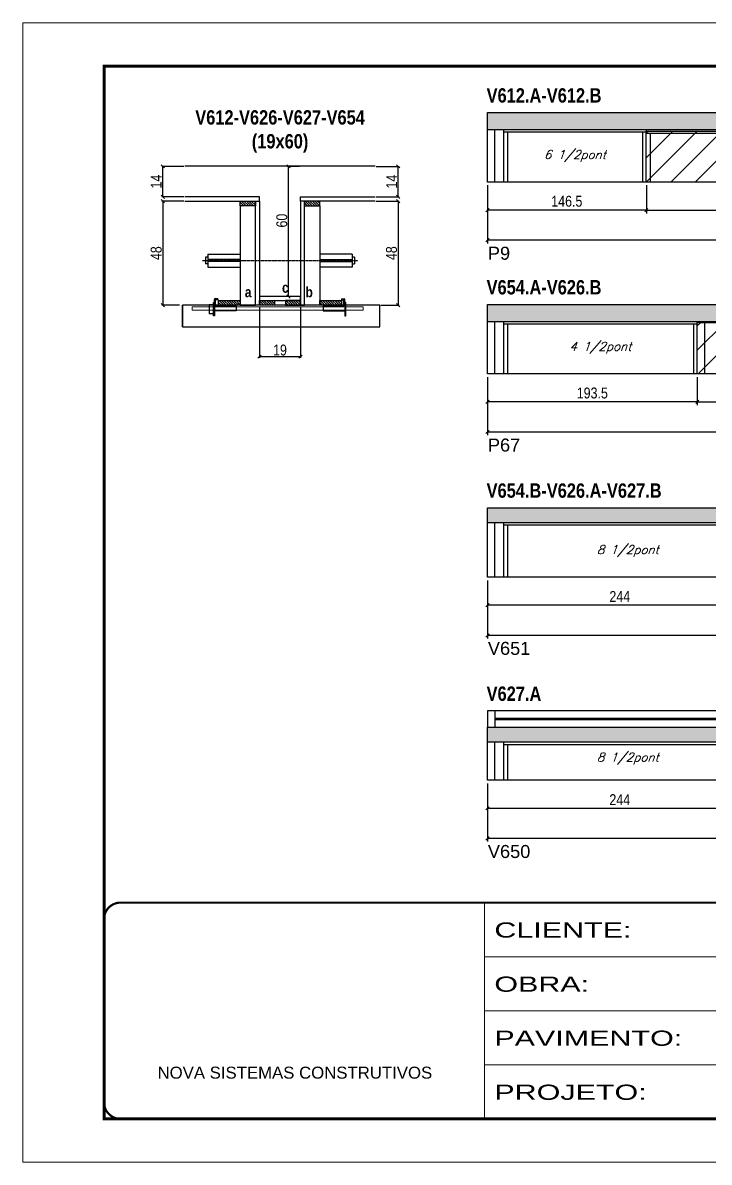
# Model space of a CAD drawing. Extents: x 3309 to 9590, y -2522 to 14608.
# Drawn here: x 6493 to 7126, y 11261 to 12311 of the extents above; entities that cross this region are included whole.
import ezdxf

# ---------------------------------------------------------------- set-up
doc = ezdxf.new("R2010")
doc.units = 0
for name, pattern in [('CONTINUO', [0]), ('DASHED', [0.75, 0.5, -0.25]), ('HIDDEN', [0.375, 0.25, -0.125])]:
    doc.linetypes.add(name, pattern=pattern)
for name, color, linetype in [('5', 5, 'Continuous'), ('barrote', 251, 'Continuous'), ('COTA', 241, 'Continuous'), ('detalhes', 4, 'Continuous'), ('NOMENCLATURA', 7, 'Continuous'), ('Painéis', 200, 'Continuous'), ('presilha', 1, 'Continuous'), ('SARR_2.2x10', 60, 'Continuous'), ('SARR_2.2x7', 40, 'Continuous'), ('SARR_3.5x7', 81, 'Continuous'), ('TENSOR', 3, 'Continuous'), ('texto', 7, 'Continuous')]:
    doc.layers.add(name, color=color, linetype=linetype)
for name, color, linetype, lineweight in [('CONCRETO', 251, 'Continuous', 25), ('Folhas', 255, 'Continuous', 9), ('Hachura', 251, 'Continuous', 9), ('SARRAFO DE PRESSAO', 251, 'DASHED', 9), ('SCO-___-LAJ', 2, 'Continuous', 0)]:
    doc.layers.add(name, color=color, linetype=linetype, lineweight=lineweight)
doc.styles.add('ARIAL', font='arial.ttf')
doc.styles.add('COTA TECNICA', font='techl___.ttf', dxfattribs={"height": 10})
doc.styles.add('COTA TECNICA 2X', font='techl___.ttf', dxfattribs={"height": 10})
doc.styles.add('Romans', font='romans.shx')
doc.styles.get("Standard").update_dxf_attribs({"font": 'arial.ttf'})
doc.styles.add('TECNICA', font='techb___.ttf', dxfattribs={"height": 10})
doc.styles.add('Tecnologia', font='')
doc.styles.get('Tecnologia').set_extended_font_data('Forgotten Futurist')
doc.dimstyles.new('PAINEL', dxfattribs={"dimtxt": 10, "dimasz": 3, "dimexe": 3, "dimexo": 3, "dimgap": 3, "dimtad": 1, "dimdec": 1, "dimzin": 12, "dimdsep": 46, "dimtxsty": 'COTA TECNICA', "dimblk1": 'OBLIQUE', "dimblk2": 'OBLIQUE', "dimsah": 1, "dimcen": 0.9, "dimclrd": 4, "dimclre": 4, "dimclrt": 240, "dimadec": 1, "dimazin": 3, "dimtfac": 1, "dimtdec": 1, "dimtmove": 0, "dimatfit": 3, "dimfxl": 1, "dimtolj": 1, "dimtzin": 12, "dimarcsym": 0})
doc.dimstyles.new('SECAO', dxfattribs={"dimscale": 0.333333, "dimtxt": 5, "dimasz": 9, "dimexe": 3, "dimexo": 3, "dimgap": 3, "dimtad": 1, "dimdec": 1, "dimlfac": 0.5, "dimzin": 12, "dimdsep": 46, "dimtxsty": 'COTA TECNICA 2X', "dimblk1": 'OBLIQUE', "dimblk2": 'OBLIQUE', "dimsah": 1, "dimcen": 0.9, "dimclrd": 4, "dimclre": 4, "dimclrt": 240, "dimadec": 1, "dimazin": 3, "dimtfac": 1, "dimtdec": 1, "dimtmove": 0, "dimatfit": 3, "dimfxl": 1, "dimtolj": 1, "dimtzin": 12, "dimarcsym": 0})
pattern_1 = [(135, (39946.551, -111461.7255), (-1.122532015, -1.122532015), [])]

# ---------------------------------------------------------------- blocks, each defined once
blk = doc.blocks.new('9999999999')
at = {"color": 30, "linetype": 'CONTINUO'}
for p, q in [((98564.6, 34230.2), (98564.6, 34429.4)), ((98564.6, 34379.6), (99584, 34379.6)), ((98564.6, 34329.8), (99488, 34329.8)), ((98564.6, 34280), (99488, 34280))]:
    blk.add_line(p, q, dxfattribs=at)
at = {"color": 30, "linetype": 'CONTINUO', "const_width": 2}
blk.add_lwpolyline([(99584, 34230.2), (99584, 34414.4, 0.414214), (99569, 34429.4), (98229, 34429.4, 0.414214), (98214, 34414.4), (98214, 34245.2, 0.414214), (98229, 34230.2), (99584, 34230.2)], format="xyb", dxfattribs=at)
at = {"layer": 'Folhas'}
blk.add_lwpolyline([(98139, 34190.2), (99624, 34190.2), (99624, 35240.2), (98139, 35240.2)], close=True, dxfattribs=at)
at = {"layer": 'Folhas', "color": 30, "const_width": 3}
blk.add_lwpolyline([(98214, 34230.2), (99584, 34230.2), (99584, 35200.2), (98214, 35200.2)], close=True, dxfattribs=at)
at = {"color": 7, "linetype": 'Continuous', "ltscale": 5, "style": 'ARIAL'}
blk.add_text('NOVA SISTEMAS CONSTRUTIVOS', height=11.059, dxfattribs=at).set_placement((98263.2, 34267.2))
at = {"layer": 'Folhas', "color": 7, "style": 'Tecnologia', "width": 1.5}
for s, p in [('CLIENTE:', (98573.7, 34397.2)), ('OBRA:', (98573.7, 34347.3)), ('PAVIMENTO:', (98573.7, 34297.5)), ('PROJETO:', (98573.7, 34247.7))]:
    blk.add_text(s, height=14, dxfattribs=at).set_placement(p)
blk = doc.blocks.new('_Oblique')
at = {"color": 0, "linetype": 'ByBlock', "lineweight": -2}
blk.add_line((-0.5, -0.5), (0.5, 0.5), dxfattribs=at)
blk = doc.blocks.new('*D184')
at = {"layer": 'COTA', "color": 4, "lineweight": -2, "transparency": 16777216}
for p, q in [((6711, 12049.4), (6711, 12002)), ((6749, 12049.4), (6749, 12002)), ((6749, 12003), (6711, 12003))]:
    blk.add_line(p, q, dxfattribs=at)
at = {"layer": 'Defpoints', "color": 0, "transparency": 16777216}
for p in [(6711, 12050.4), (6749, 12050.4), (6711, 12003)]:
    blk.add_point(p, dxfattribs=at)
at = {"layer": 'COTA', "color": 4, "lineweight": -2, "transparency": 16777216, "xscale": 3, "yscale": 3, "zscale": 3, "rotation": 180}
blk.add_blockref('_Oblique', (6711, 12003), dxfattribs=at)
at = {"layer": 'COTA', "color": 4, "lineweight": -2, "transparency": 16777216, "xscale": 3, "yscale": 3, "zscale": 3}
blk.add_blockref('_Oblique', (6749, 12003), dxfattribs=at)
at = {"layer": 'COTA', "color": 240, "transparency": 16777216, "insert": (6730, 12009.1), "char_height": 10, "attachment_point": 5, "style": 'COTA TECNICA 2X'}
blk.add_mtext('\\A1;19', dxfattribs=at)
blk = doc.blocks.new('PRESILHA METÁLICA 1')
at = {"layer": 'presilha'}
for p, q in [((7.5, 10.6), (7.5, 19.9)), ((12, 21), (8.6, 21)), ((9, 11.6), (9, 18.9)), ((12, 19.5), (9.6, 19.5)), ((12, 21), (12, 19.5)), ((0, 13), (6, 13)), ((0, 13), (0, 0)), ((6, 0), (0, 0)), ((6, 15.5), (7.5, 15.5)), ((6, -2.5), (6, 15.5)), ((6, 13), (6, 0)), ((7.5, 15.5), (7.5, -2.5)), ((37.5, 4.1), (7.5, 4.1)), ((37.5, 11), (9.6, 11)), ((37.5, 11), (37.5, 4.1)), ((7.5, -2.5), (6, -2.5))]:
    blk.add_line(p, q, dxfattribs=at)
for centre, radius, start, end in [((8.6, 19.9), 1.14, 90, 180), ((9.6, 18.9), 0.57, 90, 180), ((9.6, 11.6), 0.57, 180, 270)]:
    blk.add_arc(centre, radius, start, end, dxfattribs=at)
blk = doc.blocks.new('PRESILHA METÁLICA 2')
at = {"layer": 'presilha'}
for p, q in [((-5.2, 23.5), (-5.2, 22)), ((-5.2, 23.5), (-1.9, 23.5)), ((-5.2, 22), (-2.8, 22)), ((-2.2, 14.1), (-2.2, 21.4)), ((0.8, 18), (-0.8, 18)), ((-0.8, 18), (-0.8, 0)), ((-0.8, 14.6), (-0.8, 22.4)), ((0.8, 0), (0.8, 18)), ((-30.8, 13.5), (-30.8, 6.6)), ((-30.8, 13.5), (-2.8, 13.5)), ((-30.8, 6.6), (-0.8, 6.6)), ((-0.8, 0), (0.8, 0))]:
    blk.add_line(p, q, dxfattribs=at)
for centre, radius, start, end in [((-2.8, 21.4), 0.57, 0, 90), ((-1.9, 22.4), 1.14, 0, 90), ((-2.8, 14.1), 0.57, 270, 0)]:
    blk.add_arc(centre, radius, start, end, dxfattribs=at)
blk = doc.blocks.new('*D185')
at = {"layer": 'COTA', "color": 4, "lineweight": -2, "transparency": 16777216}
for p, q in [((6641.3, 12146.4), (6621, 12146.4)), ((6622, 12146.4), (6622, 12050.4)), ((6637.2, 12050.4), (6621, 12050.4))]:
    blk.add_line(p, q, dxfattribs=at)
at = {"layer": 'Defpoints', "color": 0, "transparency": 16777216}
for p in [(6642.3, 12146.4), (6622, 12050.4), (6638.2, 12050.4)]:
    blk.add_point(p, dxfattribs=at)
at = {"layer": 'COTA', "color": 4, "lineweight": -2, "transparency": 16777216, "xscale": 3, "yscale": 3, "zscale": 3}
for p, rotation in [((6622, 12146.4), 90), ((6622, 12050.4), 270)]:
    blk.add_blockref('_Oblique', p, dxfattribs=dict(at, rotation=rotation))
at = {"layer": 'COTA', "color": 240, "transparency": 16777216, "insert": (6615.9, 12098.4), "char_height": 10, "attachment_point": 5, "rotation": 90, "style": 'COTA TECNICA 2X'}
blk.add_mtext('\\A1;48', dxfattribs=at)
blk = doc.blocks.new('*D186')
at = {"layer": 'COTA', "color": 4, "lineweight": -2, "transparency": 16777216}
for p, q in [((6818.7, 12146.4), (6839.9, 12146.4)), ((6838.9, 12146.4), (6838.9, 12050.4)), ((6822.8, 12050.4), (6839.9, 12050.4))]:
    blk.add_line(p, q, dxfattribs=at)
at = {"layer": 'Defpoints', "color": 0, "transparency": 16777216}
for p in [(6817.7, 12146.4), (6821.8, 12050.4), (6838.9, 12050.4)]:
    blk.add_point(p, dxfattribs=at)
at = {"layer": 'COTA', "color": 4, "lineweight": -2, "transparency": 16777216, "xscale": 3, "yscale": 3, "zscale": 3}
for p, rotation in [((6838.9, 12146.4), 90), ((6838.9, 12050.4), 270)]:
    blk.add_blockref('_Oblique', p, dxfattribs=dict(at, rotation=rotation))
at = {"layer": 'COTA', "color": 240, "transparency": 16777216, "insert": (6832.8, 12098.4), "char_height": 10, "attachment_point": 5, "rotation": 90, "style": 'COTA TECNICA 2X'}
blk.add_mtext('\\A1;48', dxfattribs=at)
blk = doc.blocks.new('*D187')
at = {"layer": 'COTA', "color": 4, "lineweight": -2, "transparency": 16777216}
for p, q in [((6748, 12178.4), (6736.8, 12178.4)), ((6737.8, 12058.4), (6737.8, 12178.4)), ((6748, 12058.4), (6736.8, 12058.4))]:
    blk.add_line(p, q, dxfattribs=at)
at = {"layer": 'Defpoints', "color": 0, "transparency": 16777216}
for p in [(6737.8, 12178.4), (6749, 12178.4), (6749, 12058.4)]:
    blk.add_point(p, dxfattribs=at)
at = {"layer": 'COTA', "color": 4, "lineweight": -2, "transparency": 16777216, "xscale": 3, "yscale": 3, "zscale": 3}
for p, rotation in [((6737.8, 12178.4), 90), ((6737.8, 12058.4), 270)]:
    blk.add_blockref('_Oblique', p, dxfattribs=dict(at, rotation=rotation))
at = {"layer": 'COTA', "color": 240, "transparency": 16777216, "insert": (6731.7, 12128.4), "char_height": 10, "attachment_point": 5, "rotation": 90, "style": 'COTA TECNICA 2X'}
blk.add_mtext('\\A1;60', dxfattribs=at)
blk = doc.blocks.new('*D188')
at = {"layer": 'COTA', "color": 4, "lineweight": -2, "transparency": 16777216}
for p, q in [((6818.7, 12178.4), (6839.9, 12178.4)), ((6838.9, 12150.4), (6838.9, 12178.4)), ((6818.7, 12150.4), (6839.9, 12150.4))]:
    blk.add_line(p, q, dxfattribs=at)
at = {"layer": 'Defpoints', "color": 0, "transparency": 16777216}
for p in [(6817.7, 12178.4), (6838.9, 12178.4), (6817.7, 12150.4)]:
    blk.add_point(p, dxfattribs=at)
at = {"layer": 'COTA', "color": 4, "lineweight": -2, "transparency": 16777216, "xscale": 3, "yscale": 3, "zscale": 3}
for p, rotation in [((6838.9, 12178.4), 90), ((6838.9, 12150.4), 270)]:
    blk.add_blockref('_Oblique', p, dxfattribs=dict(at, rotation=rotation))
at = {"layer": 'COTA', "color": 240, "transparency": 16777216, "insert": (6832.9, 12164.4), "char_height": 10, "attachment_point": 5, "rotation": 90, "style": 'COTA TECNICA 2X'}
blk.add_mtext('\\A1;14', dxfattribs=at)
blk = doc.blocks.new('*D189')
at = {"layer": 'COTA', "color": 4, "lineweight": -2, "transparency": 16777216}
for p, q in [((6641.3, 12178.4), (6621, 12178.4)), ((6622, 12150.4), (6622, 12178.4)), ((6641.3, 12150.4), (6621, 12150.4))]:
    blk.add_line(p, q, dxfattribs=at)
at = {"layer": 'Defpoints', "color": 0, "transparency": 16777216}
for p in [(6622, 12178.4), (6642.3, 12178.4), (6642.3, 12150.4)]:
    blk.add_point(p, dxfattribs=at)
at = {"layer": 'COTA', "color": 4, "lineweight": -2, "transparency": 16777216, "xscale": 3, "yscale": 3, "zscale": 3}
for p, rotation in [((6622, 12178.4), 90), ((6622, 12150.4), 270)]:
    blk.add_blockref('_Oblique', p, dxfattribs=dict(at, rotation=rotation))
at = {"layer": 'COTA', "color": 240, "transparency": 16777216, "insert": (6615.9, 12164.4), "char_height": 10, "attachment_point": 5, "rotation": 90, "style": 'COTA TECNICA 2X'}
blk.add_mtext('\\A1;14', dxfattribs=at)
blk = doc.blocks.new('*D190')
at = {"layer": 'COTA', "color": 4, "linetype": 'ByBlock', "lineweight": -2, "transparency": 16777216}
for p, q in [((6921.2, 12161), (6921.2, 12135.1)), ((7067.7, 12161), (7067.7, 12135.1)), ((7067.7, 12138.1), (6921.2, 12138.1))]:
    blk.add_line(p, q, dxfattribs=at)
at = {"layer": 'Defpoints', "color": 0, "linetype": 'ByBlock', "transparency": 16777216}
for p in [(6921.2, 12164), (7067.7, 12164), (6921.2, 12138.1)]:
    blk.add_point(p, dxfattribs=at)
at = {"layer": 'COTA', "color": 4, "linetype": 'ByBlock', "lineweight": -2, "transparency": 16777216, "xscale": 3, "yscale": 3, "zscale": 3, "rotation": 180}
blk.add_blockref('_Oblique', (6921.2, 12138.1), dxfattribs=at)
at = {"layer": 'COTA', "color": 4, "linetype": 'ByBlock', "lineweight": -2, "transparency": 16777216, "xscale": 3, "yscale": 3, "zscale": 3}
blk.add_blockref('_Oblique', (7067.7, 12138.1), dxfattribs=at)
at = {"layer": 'COTA', "color": 240, "linetype": 'ByBlock', "transparency": 16777216, "insert": (6994.4, 12146.2), "char_height": 10, "attachment_point": 5, "style": 'COTA TECNICA'}
blk.add_mtext('\\A1;146.5', dxfattribs=at)
blk = doc.blocks.new('*D193')
at = {"layer": 'COTA', "color": 4, "linetype": 'ByBlock', "lineweight": -2, "transparency": 16777216}
for p, q in [((6921.2, 12161), (6921.2, 12107.4)), ((7555.7, 12161), (7555.7, 12107.4)), ((7555.7, 12110.4), (6921.2, 12110.4))]:
    blk.add_line(p, q, dxfattribs=at)
at = {"layer": 'Defpoints', "color": 0, "linetype": 'ByBlock', "transparency": 16777216}
for p in [(6921.2, 12164), (7555.7, 12164), (6921.2, 12110.4)]:
    blk.add_point(p, dxfattribs=at)
at = {"layer": 'COTA', "color": 4, "linetype": 'ByBlock', "lineweight": -2, "transparency": 16777216, "xscale": 3, "yscale": 3, "zscale": 3, "rotation": 180}
blk.add_blockref('_Oblique', (6921.2, 12110.4), dxfattribs=at)
at = {"layer": 'COTA', "color": 4, "linetype": 'ByBlock', "lineweight": -2, "transparency": 16777216, "xscale": 3, "yscale": 3, "zscale": 3}
blk.add_blockref('_Oblique', (7555.7, 12110.4), dxfattribs=at)
at = {"layer": 'COTA', "color": 240, "linetype": 'ByBlock', "transparency": 16777216, "insert": (7238.4, 12118.6), "char_height": 10, "attachment_point": 5, "style": 'COTA TECNICA'}
blk.add_mtext('\\A1;634.5', dxfattribs=at)
blk = doc.blocks.new('*D191')
at = {"layer": 'COTA', "color": 4, "lineweight": -2, "transparency": 16777216}
for p, q in [((7067.7, 12161), (7067.7, 12135.1)), ((7311.7, 12161), (7311.7, 12135.1)), ((7067.7, 12138.1), (7311.7, 12138.1))]:
    blk.add_line(p, q, dxfattribs=at)
at = {"layer": 'Defpoints', "color": 0, "transparency": 16777216}
for p in [(7067.7, 12164, 0), (7311.7, 12164, 0), (7311.7, 12138.1)]:
    blk.add_point(p, dxfattribs=at)
at = {"layer": 'COTA', "color": 4, "lineweight": -2, "transparency": 16777216, "xscale": 3, "yscale": 3, "zscale": 3, "rotation": 180}
blk.add_blockref('_Oblique', (7067.7, 12138.1), dxfattribs=at)
at = {"layer": 'COTA', "color": 4, "lineweight": -2, "transparency": 16777216, "xscale": 3, "yscale": 3, "zscale": 3}
blk.add_blockref('_Oblique', (7311.7, 12138.1), dxfattribs=at)
at = {"layer": 'COTA', "color": 240, "transparency": 16777216, "insert": (7189.7, 12146.1), "char_height": 10, "attachment_point": 5, "style": 'COTA TECNICA'}
blk.add_mtext('\\A1;244', dxfattribs=at)
blk = doc.blocks.new('*D194')
at = {"layer": 'COTA', "color": 4, "linetype": 'ByBlock', "lineweight": -2, "transparency": 16777216}
for p, q in [((6921.2, 11984.2), (6921.2, 11958.3)), ((7114.7, 11984.2), (7114.7, 11958.3)), ((7114.7, 11961.3), (6921.2, 11961.3))]:
    blk.add_line(p, q, dxfattribs=at)
at = {"layer": 'Defpoints', "color": 0, "linetype": 'ByBlock', "transparency": 16777216}
for p in [(6921.2, 11987.2), (7114.7, 11987.2), (6921.2, 11961.3)]:
    blk.add_point(p, dxfattribs=at)
at = {"layer": 'COTA', "color": 4, "linetype": 'ByBlock', "lineweight": -2, "transparency": 16777216, "xscale": 3, "yscale": 3, "zscale": 3, "rotation": 180}
blk.add_blockref('_Oblique', (6921.2, 11961.3), dxfattribs=at)
at = {"layer": 'COTA', "color": 4, "linetype": 'ByBlock', "lineweight": -2, "transparency": 16777216, "xscale": 3, "yscale": 3, "zscale": 3}
blk.add_blockref('_Oblique', (7114.7, 11961.3), dxfattribs=at)
at = {"layer": 'COTA', "color": 240, "linetype": 'ByBlock', "transparency": 16777216, "insert": (7017.9, 11969.5), "char_height": 10, "attachment_point": 5, "style": 'COTA TECNICA'}
blk.add_mtext('\\A1;193.5', dxfattribs=at)
blk = doc.blocks.new('*D196')
at = {"layer": 'COTA', "color": 4, "linetype": 'ByBlock', "lineweight": -2, "transparency": 16777216}
for p, q in [((6921.2, 11984.2), (6921.2, 11930.6)), ((7561.7, 11984.2), (7561.7, 11930.6)), ((7561.7, 11933.6), (6921.2, 11933.6))]:
    blk.add_line(p, q, dxfattribs=at)
at = {"layer": 'Defpoints', "color": 0, "linetype": 'ByBlock', "transparency": 16777216}
for p in [(6921.2, 11987.2), (7561.7, 11987.2), (6921.2, 11933.6)]:
    blk.add_point(p, dxfattribs=at)
at = {"layer": 'COTA', "color": 4, "linetype": 'ByBlock', "lineweight": -2, "transparency": 16777216, "xscale": 3, "yscale": 3, "zscale": 3, "rotation": 180}
blk.add_blockref('_Oblique', (6921.2, 11933.6), dxfattribs=at)
at = {"layer": 'COTA', "color": 4, "linetype": 'ByBlock', "lineweight": -2, "transparency": 16777216, "xscale": 3, "yscale": 3, "zscale": 3}
blk.add_blockref('_Oblique', (7561.7, 11933.6), dxfattribs=at)
at = {"layer": 'COTA', "color": 240, "linetype": 'ByBlock', "transparency": 16777216, "insert": (7241.4, 11941.7), "char_height": 10, "attachment_point": 5, "style": 'COTA TECNICA'}
blk.add_mtext('\\A1;640.5', dxfattribs=at)
blk = doc.blocks.new('*D195')
at = {"layer": 'COTA', "color": 4, "lineweight": -2, "transparency": 16777216}
for p, q in [((7114.7, 11984.2), (7114.7, 11958.3)), ((7317.7, 11984.2), (7317.7, 11958.3)), ((7114.7, 11961.3), (7317.7, 11961.3))]:
    blk.add_line(p, q, dxfattribs=at)
at = {"layer": 'Defpoints', "color": 0, "transparency": 16777216}
for p in [(7114.7, 11987.2, 0), (7317.7, 11987.2, 0), (7317.7, 11961.3)]:
    blk.add_point(p, dxfattribs=at)
at = {"layer": 'COTA', "color": 4, "lineweight": -2, "transparency": 16777216, "xscale": 3, "yscale": 3, "zscale": 3, "rotation": 180}
blk.add_blockref('_Oblique', (7114.7, 11961.3), dxfattribs=at)
at = {"layer": 'COTA', "color": 4, "lineweight": -2, "transparency": 16777216, "xscale": 3, "yscale": 3, "zscale": 3}
blk.add_blockref('_Oblique', (7317.7, 11961.3), dxfattribs=at)
at = {"layer": 'COTA', "color": 240, "transparency": 16777216, "insert": (7216.2, 11969.5), "char_height": 10, "attachment_point": 5, "style": 'COTA TECNICA'}
blk.add_mtext('\\A1;203', dxfattribs=at)
blk = doc.blocks.new('*D198')
at = {"layer": 'COTA', "color": 4, "linetype": 'ByBlock', "lineweight": -2, "transparency": 16777216}
for p, q in [((6921.2, 11796.9), (6921.2, 11771)), ((7165.2, 11796.9), (7165.2, 11771)), ((7165.2, 11774), (6921.2, 11774))]:
    blk.add_line(p, q, dxfattribs=at)
at = {"layer": 'Defpoints', "color": 0, "linetype": 'ByBlock', "transparency": 16777216}
for p in [(6921.2, 11799.9), (7165.2, 11799.9), (6921.2, 11774)]:
    blk.add_point(p, dxfattribs=at)
at = {"layer": 'COTA', "color": 4, "linetype": 'ByBlock', "lineweight": -2, "transparency": 16777216, "xscale": 3, "yscale": 3, "zscale": 3, "rotation": 180}
blk.add_blockref('_Oblique', (6921.2, 11774), dxfattribs=at)
at = {"layer": 'COTA', "color": 4, "linetype": 'ByBlock', "lineweight": -2, "transparency": 16777216, "xscale": 3, "yscale": 3, "zscale": 3}
blk.add_blockref('_Oblique', (7165.2, 11774), dxfattribs=at)
at = {"layer": 'COTA', "color": 240, "linetype": 'ByBlock', "transparency": 16777216, "insert": (7043.2, 11782), "char_height": 10, "attachment_point": 5, "style": 'COTA TECNICA'}
blk.add_mtext('\\A1;244', dxfattribs=at)
blk = doc.blocks.new('*D201')
at = {"layer": 'COTA', "color": 4, "linetype": 'ByBlock', "lineweight": -2, "transparency": 16777216}
for p, q in [((6921.2, 11796.9), (6921.2, 11743.2)), ((7561.7, 11796.9), (7561.7, 11743.2)), ((7561.7, 11746.2), (6921.2, 11746.2))]:
    blk.add_line(p, q, dxfattribs=at)
at = {"layer": 'Defpoints', "color": 0, "linetype": 'ByBlock', "transparency": 16777216}
for p in [(6921.2, 11799.9), (7561.7, 11799.9), (6921.2, 11746.2)]:
    blk.add_point(p, dxfattribs=at)
at = {"layer": 'COTA', "color": 4, "linetype": 'ByBlock', "lineweight": -2, "transparency": 16777216, "xscale": 3, "yscale": 3, "zscale": 3, "rotation": 180}
blk.add_blockref('_Oblique', (6921.2, 11746.2), dxfattribs=at)
at = {"layer": 'COTA', "color": 4, "linetype": 'ByBlock', "lineweight": -2, "transparency": 16777216, "xscale": 3, "yscale": 3, "zscale": 3}
blk.add_blockref('_Oblique', (7561.7, 11746.2), dxfattribs=at)
at = {"layer": 'COTA', "color": 240, "linetype": 'ByBlock', "transparency": 16777216, "insert": (7241.4, 11754.4), "char_height": 10, "attachment_point": 5, "style": 'COTA TECNICA'}
blk.add_mtext('\\A1;640.5', dxfattribs=at)
blk = doc.blocks.new('*D205')
at = {"layer": 'COTA', "color": 4, "linetype": 'ByBlock', "lineweight": -2, "transparency": 16777216}
for p, q in [((6921.2, 11609.7), (6921.2, 11583.8)), ((7165.2, 11609.7), (7165.2, 11583.8)), ((7165.2, 11586.8), (6921.2, 11586.8))]:
    blk.add_line(p, q, dxfattribs=at)
at = {"layer": 'Defpoints', "color": 0, "linetype": 'ByBlock', "transparency": 16777216}
for p in [(6921.2, 11612.7), (7165.2, 11612.7), (6921.2, 11586.8)]:
    blk.add_point(p, dxfattribs=at)
at = {"layer": 'COTA', "color": 4, "linetype": 'ByBlock', "lineweight": -2, "transparency": 16777216, "xscale": 3, "yscale": 3, "zscale": 3, "rotation": 180}
blk.add_blockref('_Oblique', (6921.2, 11586.8), dxfattribs=at)
at = {"layer": 'COTA', "color": 4, "linetype": 'ByBlock', "lineweight": -2, "transparency": 16777216, "xscale": 3, "yscale": 3, "zscale": 3}
blk.add_blockref('_Oblique', (7165.2, 11586.8), dxfattribs=at)
at = {"layer": 'COTA', "color": 240, "linetype": 'ByBlock', "transparency": 16777216, "insert": (7043.2, 11594.8), "char_height": 10, "attachment_point": 5, "style": 'COTA TECNICA'}
blk.add_mtext('\\A1;244', dxfattribs=at)
blk = doc.blocks.new('*D208')
at = {"layer": 'COTA', "color": 4, "linetype": 'ByBlock', "lineweight": -2, "transparency": 16777216}
for p, q in [((6921.2, 11609.7), (6921.2, 11556.1)), ((7561.7, 11609.7), (7561.7, 11556.1)), ((7561.7, 11559.1), (6921.2, 11559.1))]:
    blk.add_line(p, q, dxfattribs=at)
at = {"layer": 'Defpoints', "color": 0, "linetype": 'ByBlock', "transparency": 16777216}
for p in [(6921.2, 11612.7), (7561.7, 11612.7), (6921.2, 11559.1)]:
    blk.add_point(p, dxfattribs=at)
at = {"layer": 'COTA', "color": 4, "linetype": 'ByBlock', "lineweight": -2, "transparency": 16777216, "xscale": 3, "yscale": 3, "zscale": 3, "rotation": 180}
blk.add_blockref('_Oblique', (6921.2, 11559.1), dxfattribs=at)
at = {"layer": 'COTA', "color": 4, "linetype": 'ByBlock', "lineweight": -2, "transparency": 16777216, "xscale": 3, "yscale": 3, "zscale": 3}
blk.add_blockref('_Oblique', (7561.7, 11559.1), dxfattribs=at)
at = {"layer": 'COTA', "color": 240, "linetype": 'ByBlock', "transparency": 16777216, "insert": (7241.4, 11567.2), "char_height": 10, "attachment_point": 5, "style": 'COTA TECNICA'}
blk.add_mtext('\\A1;640.5', dxfattribs=at)

msp = doc.modelspace()

# ---------------------------------------------------------------- hatches: boundary and pattern name
at = {"layer": 'COTA'}
h = msp.add_hatch(dxfattribs=at)
h.set_pattern_fill('AR-CONC', color=256, scale=0.03)
h.set_pattern_definition([(50, (-5.5716, -1048.016), (5.4655401, -0.4781726), [0.5715, -6.2865]), (355, (-5.5716, -1048.016), (-1.0573026, 5.7317054), [0.4572, -5.0292175]), (100.451445, (-5.116, -1048.056), (4.4082374, 5.2535326), [0.4857003, -5.3427073]), (46.1842, (-5.5716, -1046.492), (8.1323712, -1.2612698), [0.85725, -9.42975]), (96.63556, (-4.894, -1046.597), (7.122124, 7.4227837), [0.7285507, -8.0140682]), (351.18415, (-5.5716, -1046.492), (7.122124, 7.4227837), [0.685799, -7.543792]), (21, (-4.8096, -1046.873), (4.5484317, -3.067956), [0.5715, -6.2865]), (326, (-4.8096, -1046.873), (1.8540609, 5.525639), [0.4572, -5.0292]), (71.451445, (-4.4305, -1047.1287), (6.4024926, 2.457683), [0.4857003, -5.3426981]), (37.5, (-5.5716, -1048.016), (0.0926581, 2.53665117), [0, -4.96824, 0, -5.1054, 0, -5.04825]), (7.5, (-5.5716, -1048.016), (2.00458988, 3.00541724), [0, -2.91084, 0, -4.85394, 0, -1.92405]), (327.5, (-7.2708, -1048.016), (4.06771786, -0.17186232), [0, -1.905, 0, -5.9436, 0, -7.8867]), (317.5, (-8.033, -1048.016), (4.4438754, 0.7627947), [0, -2.4765, 0, -3.94716, 0, -5.6007])])
h.paths.add_polyline_path([(7555.67, 12211.99), (7555.67, 12227.99), (6921.17, 12227.99), (6921.17, 12211.99)])
h = msp.add_hatch(dxfattribs=at)
h.set_pattern_fill('AR-CONC', color=256, scale=0.03)
h.set_pattern_definition([(50, (-5.5716, -1224.794), (5.4655401, -0.4781726), [0.5715, -6.2865]), (355, (-5.5716, -1224.794), (-1.0573026, 5.7317054), [0.4572, -5.0292175]), (100.451445, (-5.116, -1224.834), (4.4082374, 5.2535326), [0.4857003, -5.3427073]), (46.1842, (-5.5716, -1223.27), (8.1323712, -1.2612698), [0.85725, -9.42975]), (96.63556, (-4.894, -1223.375), (7.122124, 7.4227837), [0.7285507, -8.0140682]), (351.18415, (-5.5716, -1223.27), (7.122124, 7.4227837), [0.685799, -7.543792]), (21, (-4.8096, -1223.651), (4.5484317, -3.067956), [0.5715, -6.2865]), (326, (-4.8096, -1223.651), (1.8540609, 5.525639), [0.4572, -5.0292]), (71.451445, (-4.4305, -1223.9067), (6.4024926, 2.457683), [0.4857003, -5.3426981]), (37.5, (-5.5716, -1224.794), (0.0926581, 2.53665117), [0, -4.96824, 0, -5.1054, 0, -5.04825]), (7.5, (-5.5716, -1224.794), (2.00458988, 3.00541724), [0, -2.91084, 0, -4.85394, 0, -1.92405]), (327.5, (-7.2708, -1224.794), (4.06771786, -0.17186232), [0, -1.905, 0, -5.9436, 0, -7.8867]), (317.5, (-8.033, -1224.794), (4.44387544, 0.7627947), [0, -2.4765, 0, -3.94716, 0, -5.6007])])
h.paths.add_polyline_path([(7561.67, 12035.21), (7561.67, 12051.21), (6921.17, 12051.21), (6921.17, 12035.21)])
h = msp.add_hatch(dxfattribs=at)
h.set_pattern_fill('AR-CONC', color=256, scale=0.03)
h.set_pattern_definition([(50, (-5.5716, -1412.1407), (5.4655401, -0.4781726), [0.5715, -6.2865]), (355, (-5.5716, -1412.141), (-1.0573026, 5.7317054), [0.4572, -5.0292175]), (100.451445, (-5.116, -1412.1806), (4.4082374, 5.2535326), [0.4857003, -5.3427073]), (46.1842, (-5.5716, -1410.617), (8.1323712, -1.2612698), [0.85725, -9.42975]), (96.63556, (-4.894, -1410.722), (7.122124, 7.4227837), [0.7285507, -8.0140682]), (351.18415, (-5.5716, -1410.617), (7.122124, 7.4227837), [0.685799, -7.543792]), (21, (-4.8096, -1410.9977), (4.5484317, -3.067956), [0.5715, -6.2865]), (326, (-4.8096, -1410.998), (1.8540609, 5.525639), [0.4572, -5.0292]), (71.451445, (-4.4305, -1411.2534), (6.4024926, 2.457683), [0.4857003, -5.3426981]), (37.5, (-5.5716, -1412.1407), (0.0926581, 2.53665117), [0, -4.96824, 0, -5.1054, 0, -5.04825]), (7.5, (-5.5716, -1412.1407), (2.00458988, 3.00541724), [0, -2.91084, 0, -4.85394, 0, -1.92405]), (327.5, (-7.2708, -1412.1407), (4.06771786, -0.17186232), [0, -1.905, 0, -5.9436, 0, -7.8867]), (317.5, (-8.033, -1412.1407), (4.44387544, 0.7627947), [0, -2.4765, 0, -3.94716, 0, -5.6007])])
h.paths.add_polyline_path([(7561.67, 11849.87), (7561.67, 11863.87), (6921.17, 11863.87), (6921.17, 11849.87)])
h = msp.add_hatch(dxfattribs=at)
h.set_pattern_fill('AR-CONC', color=256, scale=0.03)
h.set_pattern_definition([(50, (-5.5716, -1614.326), (5.4655401, -0.4781726), [0.5715, -6.2865]), (355, (-5.5716, -1614.326), (-1.0573026, 5.7317054), [0.4572, -5.0292175]), (100.451445, (-5.116, -1614.366), (4.4082374, 5.2535326), [0.4857003, -5.3427073]), (46.1842, (-5.5716, -1612.802), (8.1323712, -1.2612698), [0.85725, -9.42975]), (96.63556, (-4.894, -1612.907), (7.122124, 7.4227837), [0.7285507, -8.0140682]), (351.18415, (-5.5716, -1612.802), (7.122124, 7.4227837), [0.685799, -7.543792]), (21, (-4.8096, -1613.183), (4.5484317, -3.067956), [0.5715, -6.2865]), (326, (-4.8096, -1613.183), (1.8540609, 5.525639), [0.4572, -5.0292]), (71.451445, (-4.4305, -1613.439), (6.4024926, 2.457683), [0.4857003, -5.3426981]), (37.5, (-5.5716, -1614.3261), (0.0926581, 2.53665117), [0, -4.96824, 0, -5.1054, 0, -5.04825]), (7.5, (-5.5716, -1614.326), (2.00458988, 3.00541724), [0, -2.91084, 0, -4.85394, 0, -1.92405]), (327.5, (-7.2708, -1614.3261), (4.06771786, -0.17186232), [0, -1.905, 0, -5.9436, 0, -7.8867]), (317.5, (-8.033, -1614.326), (4.44387544, 0.7627947), [0, -2.4765, 0, -3.94716, 0, -5.6007])])
h.paths.add_polyline_path([(7561.67, 11647.68), (7561.67, 11661.68), (6921.17, 11661.68), (6921.17, 11647.68)])
at = {"layer": 'Hachura'}
h = msp.add_hatch(dxfattribs=at)
h.set_pattern_fill('ANSI31', color=256, scale=5)
h.paths.add_polyline_path([(7067.67, 12210.99), (7067.67, 12163.99), (7311.67, 12163.99), (7311.67, 12210.99)])
h.paths.add_polyline_path([(7555.67, 12163.99), (7555.67, 12210.99), (7311.67, 12210.99), (7311.67, 12163.99)])
h.paths.add_polyline_path([(7561.67, 11987.21), (7561.67, 12034.21), (7317.67, 12034.21), (7317.67, 11987.21)])
h.paths.add_polyline_path([(7317.67, 11987.21), (7317.67, 12034.21), (7114.67, 12034.21), (7114.67, 11987.21)])
at = {"layer": 'SARR_2.2x10'}
h = msp.add_hatch(dxfattribs=at)
h.set_pattern_fill('ANSI31', color=256, scale=0.5, angle=90)
h.set_pattern_definition([(135, (39866.951, -111461.7255), (-1.122532015, -1.122532015), [])])
h.paths.add_polyline_path([(6673.41, 12054.84), (6673.41, 12050.44), (6693.41, 12050.44), (6693.41, 12054.84)])
h = msp.add_hatch(dxfattribs=at)
h.set_pattern_fill('ANSI31', color=256, scale=0.5, angle=90)
h.set_pattern_definition([(135, (39960.151, -111461.7255), (-1.122532015, -1.122532015), [])])
h.paths.add_polyline_path([(6766.61, 12054.84), (6766.61, 12050.44), (6786.61, 12050.44), (6786.61, 12054.84)])
at = {"layer": 'SARR_2.2x7'}
h = msp.add_hatch(dxfattribs=at)
h.set_pattern_fill('ANSI31', color=256, scale=0.5, angle=90)
h.set_pattern_definition([(135, (39880.951, -111370.1255), (-1.122532015, -1.122532015), [])])
h.paths.add_polyline_path([(6707.41, 12146.44), (6707.41, 12142.04), (6693.41, 12142.04), (6693.41, 12146.44)])
h = msp.add_hatch(dxfattribs=at)
h.set_pattern_fill('ANSI31', color=256, scale=0.5, angle=90)
h.set_pattern_definition([(135, (39860.951, -111370.1255), (-1.122532015, -1.122532015), [])])
h.paths.add_polyline_path([(6752.61, 12146.44), (6752.61, 12142.04), (6766.61, 12142.04), (6766.61, 12146.44)])
h = msp.add_hatch(dxfattribs=at)
h.set_pattern_fill('ANSI31', color=256, scale=0.5, angle=90)
h.set_pattern_definition(pattern_1)
h.paths.add_polyline_path([(6725.01, 12050.44), (6725.01, 12054.84), (6711.01, 12054.84), (6711.01, 12050.44)])
h = msp.add_hatch(dxfattribs=at)
h.set_pattern_fill('ANSI31', color=256, scale=0.5, angle=90)
h.set_pattern_definition(pattern_1)
h.paths.add_polyline_path([(6735.01, 12054.84), (6735.01, 12050.44), (6749.01, 12050.44), (6749.01, 12054.84)])

# ---------------------------------------------------------------- linework, layer by layer
at = {"ltscale": 3}
for p, q in [((6663.41, 12097.62), (6663.41, 12085.62)), ((6663.41, 12097.62), (6693.41, 12097.62)), ((6796.61, 12097.62), (6766.61, 12097.62)), ((6796.61, 12097.62), (6796.61, 12085.62)), ((6661.41, 12094.62), (6661.41, 12088.62)), ((6663.41, 12094.62), (6661.41, 12094.62)), ((6663.41, 12088.62), (6661.41, 12088.62)), ((6693.41, 12092.62), (6663.41, 12092.62)), ((6693.41, 12090.62), (6663.41, 12090.62)), ((6663.41, 12085.62), (6693.41, 12085.62)), ((6766.61, 12092.62), (6796.61, 12092.62)), ((6766.61, 12090.62), (6796.61, 12090.62)), ((6796.61, 12085.62), (6766.61, 12085.62)), ((6798.61, 12094.62), (6796.61, 12094.62)), ((6796.61, 12088.62), (6798.61, 12088.62)), ((6798.61, 12094.62), (6798.61, 12088.62))]:
    msp.add_line(p, q, dxfattribs=at)
at = {"layer": 'barrote'}
msp.add_lwpolyline([(6639.96, 12030.44), (6821.87, 12030.44), (6821.87, 12050.44), (6639.96, 12050.44)], close=True, dxfattribs=at)
at = {"layer": 'CONCRETO', "linetype": 'Continuous'}
msp.add_line((6817.71, 12178.44), (6642.31, 12178.44), dxfattribs=at)
at = {"layer": 'COTA'}
for p, q in [((6921.17, 12211.99, 0), (6921.17, 12227.99, 0)), ((6921.17, 12227.99, 0), (7555.67, 12227.99, 0)), ((6921.17, 12035.21, 0), (6921.17, 12051.21, 0)), ((6921.17, 12051.21, 0), (7561.67, 12051.21, 0)), ((6921.17, 11849.87, 0), (6921.17, 11863.87, 0)), ((6921.17, 11863.87, 0), (7561.67, 11863.87, 0)), ((6921.17, 11647.68, 0), (6921.17, 11661.68, 0)), ((6921.17, 11661.68, 0), (7561.67, 11661.68, 0))]:
    msp.add_line(p, q, dxfattribs=at)
at = {"layer": 'detalhes', "color": 250}
msp.add_line((6639.96, 12030.44), (6639.96, 12050.44), dxfattribs=at)
at = {"layer": 'Painéis', "linetype": 'ByBlock'}
for p, q in [((7555.67, 12211.99, 0), (6921.17, 12211.99, 0)), ((6921.17, 12163.99, 0), (6921.17, 12211.99, 0)), ((7067.67, 12163.99, 0), (7067.67, 12210.99, 0)), ((7555.67, 12163.99, 0), (6921.17, 12163.99, 0)), ((7561.67, 12035.21, 0), (6921.17, 12035.21, 0)), ((6921.17, 11987.21, 0), (6921.17, 12035.21, 0)), ((7114.67, 11987.21, 0), (7114.67, 12035.21, 0)), ((7561.67, 11987.21, 0), (6921.17, 11987.21, 0)), ((7561.67, 11849.87, 0), (6921.17, 11849.87, 0)), ((6921.17, 11799.87, 0), (6921.17, 11849.87, 0)), ((7561.67, 11799.87, 0), (6921.17, 11799.87, 0)), ((7561.67, 11676.68, 0), (6921.17, 11676.68, 0)), ((6921.17, 11676.68, 0), (6921.17, 11661.68, 0)), ((6921.17, 11661.68, 0), (7561.67, 11661.68, 0)), ((7561.67, 11647.68, 0), (6921.17, 11647.68, 0)), ((6921.17, 11612.68, 0), (6921.17, 11647.68, 0)), ((7561.67, 11612.68, 0), (6921.17, 11612.68, 0))]:
    msp.add_line(p, q, dxfattribs=at)
at = {"layer": 'Painéis', "linetype": 'ByBlock', "elevation": 0}
for points in [[(7067.67, 12210.99), (7555.67, 12210.99), (7555.67, 12211.99), (7067.67, 12211.99)], [(7114.67, 12035.21), (7561.67, 12035.21), (7561.67, 12034.21), (7114.67, 12034.21)]]:
    msp.add_lwpolyline(points, close=True, dxfattribs=at)
at = {"layer": 'Painéis', "linetype": 'Continuous', "elevation": 0}
for points in [[(6642.31, 12146.44), (6711.01, 12146.44), (6711.01, 12150.44), (6642.31, 12150.44)], [(6817.71, 12146.44), (6749.01, 12146.44), (6749.01, 12150.44), (6817.71, 12150.44)]]:
    msp.add_lwpolyline(points, dxfattribs=at)
at = {"layer": 'Painéis', "linetype": 'Continuous'}
for points in [[(6707.41, 12050.44), (6707.41, 12146.44), (6711.01, 12146.44), (6711.01, 12050.44)], [(6752.61, 12050.44), (6752.61, 12146.44), (6749.01, 12146.44), (6749.01, 12050.44)], [(6749.01, 12058.44), (6711.01, 12058.44), (6711.01, 12054.84), (6749.01, 12054.84)]]:
    msp.add_lwpolyline(points, close=True, dxfattribs=at)
at = {"layer": 'SARR_2.2x10'}
for points in [[(6673.41, 12054.84), (6693.41, 12054.84), (6693.41, 12050.44), (6673.41, 12050.44)], [(6766.61, 12054.84), (6786.61, 12054.84), (6786.61, 12050.44), (6766.61, 12050.44)]]:
    msp.add_lwpolyline(points, close=True, dxfattribs=at)
at = {"layer": 'SARR_2.2x7', "linetype": 'Continuous'}
for p, q in [((6928.17, 12163.99, 0), (6928.17, 12211.99, 0)), ((7067.67, 12209.79, 0), (6936.17, 12209.79, 0)), ((7311.67, 12208.79, 0), (7067.67, 12208.79, 0)), ((6928.17, 11987.21, 0), (6928.17, 12035.21, 0)), ((7114.67, 12033.01, 0), (6936.17, 12033.01, 0)), ((7121.67, 11988.21, 0), (7121.67, 12034.21, 0)), ((6928.17, 11799.87, 0), (6928.17, 11849.87, 0)), ((7165.17, 11847.67, 0), (6936.17, 11847.67, 0)), ((6928.17, 11676.68, 0), (6928.17, 11661.68, 0)), ((7165.17, 11669.68, 0), (6928.17, 11669.68, 0)), ((6928.17, 11668.68, 0), (7165.17, 11668.68, 0)), ((6928.17, 11612.68, 0), (6928.17, 11647.68, 0)), ((7165.17, 11645.48, 0), (6936.17, 11645.48, 0))]:
    msp.add_line(p, q, dxfattribs=at)
at = {"layer": 'SARR_2.2x7', "elevation": 0}
for points in [[(6693.41, 12146.44), (6707.41, 12146.44), (6707.41, 12142.04), (6693.41, 12142.04)], [(6766.61, 12146.44), (6752.61, 12146.44), (6752.61, 12142.04), (6766.61, 12142.04)]]:
    msp.add_lwpolyline(points, close=True, dxfattribs=at)
at = {"layer": 'SARR_2.2x7'}
for points in [[(6711.01, 12054.84), (6725.01, 12054.84), (6725.01, 12050.44), (6711.01, 12050.44)], [(6749.01, 12054.84), (6735.01, 12054.84), (6735.01, 12050.44), (6749.01, 12050.44)]]:
    msp.add_lwpolyline(points, close=True, dxfattribs=at)
at = {"layer": 'SARR_3.5x7'}
for p, q in [((6936.17, 12211.99, 0), (6936.17, 12163.99, 0)), ((6939.67, 12209.79, 0), (6939.67, 12163.99, 0)), ((7064.17, 12209.79, 0), (7064.17, 12163.99, 0)), ((7071.17, 12208.79, 0), (7071.17, 12163.99, 0)), ((6936.17, 12035.21, 0), (6936.17, 11987.21, 0)), ((6939.67, 12033.01, 0), (6939.67, 11987.21, 0)), ((7111.17, 12033.01, 0), (7111.17, 11987.21, 0)), ((6936.17, 11849.87, 0), (6936.17, 11799.87, 0)), ((6939.67, 11847.67, 0), (6939.67, 11799.87, 0)), ((6936.17, 11647.68, 0), (6936.17, 11612.68, 0)), ((6939.67, 11645.48, 0), (6939.67, 11612.68, 0))]:
    msp.add_line(p, q, dxfattribs=at)
for points in [[(6707.41, 12142.04), (6693.41, 12142.04), (6693.41, 12050.44), (6707.41, 12050.44)], [(6752.61, 12142.04), (6766.61, 12142.04), (6766.61, 12050.44), (6752.61, 12050.44)]]:
    msp.add_lwpolyline(points, close=True, dxfattribs=at)
at = {"layer": 'SCO-___-LAJ', "color": 1}
msp.add_lwpolyline([(6648.96, 12049.11), (6806.79, 12049.11), (6806.79, 12045.91), (6648.96, 12045.91)], close=True, dxfattribs=at)
at = {"layer": 'TENSOR', "linetype": 'HIDDEN', "ltscale": 0.5}
msp.add_line((6658.41, 12091.62), (6801.92, 12091.62), dxfattribs=at)

# ---------------------------------------------------------------- block references
at = {"layer": 'presilha', "xscale": 0.6666666666666666, "yscale": 0.6666666666666666, "zscale": 0.6666666666666666}
for name, p in [('PRESILHA METÁLICA 1', (6664.54, 12042.48)), ('PRESILHA METÁLICA 2', (6790.29, 12040.81))]:
    msp.add_blockref(name, p, dxfattribs=at)
at = {"layer": 'SARRAFO DE PRESSAO', "color": 6, "linetype": 'ByBlock'}
msp.add_blockref('9999999999', (-91646.11, -22929.5), dxfattribs=at)

# ---------------------------------------------------------------- texts
at = {"layer": '5', "linetype": 'Continuous'}
for s, p in [('P9', (6921.62, 12092.35, 0)), ('P67', (6921.62, 11915.58, 0)), ('V651', (6921.62, 11728.23, 0)), ('V650', (6921.62, 11541.04, 0))]:
    msp.add_text(s, height=12, rotation=0.00004, dxfattribs=at).set_placement(p)
at = {"layer": 'detalhes', "style": 'TECNICA'}
for s, p in [('a', (6697.54, 12057.81)), ('c', (6731.83, 12061.92)), ('b', (6753.51, 12057.79))]:
    msp.add_text(s, height=9.6, dxfattribs=at).set_placement(p)
at = {"layer": 'NOMENCLATURA', "style": 'TECNICA'}
for s, p in [('V612.A-V612.B', (6920.45, 12237.18, 0)), ('V654.A-V626.B', (6920.45, 12060.4, 0)), ('V654.B-V626.A-V627.B', (6920.45, 11873.05, 0)), ('V627.A', (6920.45, 11685.87, 0))]:
    msp.add_text(s, height=13.2, dxfattribs=at).set_placement(p)
at = {"layer": 'NOMENCLATURA', "insert": (6730.05, 12230.14), "char_height": 13.2, "attachment_point": 2, "style": 'TECNICA'}
msp.add_mtext_dynamic_manual_height_columns('V612-V626-V627-V654\\P(19x60)', width=300.2766, gutter_width=1, heights=[0], dxfattribs=at)
at = {"layer": 'texto', "color": 2, "char_height": 8, "attachment_point": 5, "style": 'Romans'}
for s, insert in [('{\\Q19;\\C256;6 1/2pont}', (7001.92, 12187.99, 0)), ('{\\Q19;\\C256;4 1/2pont}', (7025.42, 12011.21, 0)), ('{\\Q19;\\C256;8 1/2pont}', (7050.67, 11823.87, 0)), ('{\\Q19;\\C256;8 1/2pont}', (7050.67, 11632.68, 0))]:
    msp.add_mtext(s, dxfattribs=dict(at, insert=insert))

# ---------------------------------------------------------------- dimensions: what is measured, and where the dimension line sits
at = {"layer": 'COTA'}
for base, p1, p2, picture, middle in [((6621.97, 12178.44), (6642.31, 12150.44), (6642.31, 12178.44), '*D189', (6615.89, 12164.44)), ((6838.93, 12178.44), (6817.71, 12150.44), (6817.71, 12178.44), '*D188', (6832.86, 12164.44)), ((6621.97, 12050.44, 0), (6642.31, 12146.44), (6638.2, 12050.44, 0), '*D185', (6615.87, 12098.44, 0)), ((6838.93, 12050.44, 0), (6817.71, 12146.44), (6821.83, 12050.44, 0), '*D186', (6832.84, 12098.44, 0))]:
    dim = msp.add_linear_dim(base=base, p1=p1, p2=p2, angle=90, dimstyle='SECAO', dxfattribs=at)
    dim.commit()
    dim.dimension.update_dxf_attribs({"geometry": picture, "text_midpoint": middle})
for base, p1, p2, angle, picture, middle in [((6737.84, 12178.44), (6749.01, 12058.44), (6749.01, 12178.44), 90, '*D187', (6737.84, 12128.44)), ((6711.01, 12002.97), (6749.01, 12050.44), (6711.01, 12050.44), 180, '*D184', (6730.01, 12002.97))]:
    dim = msp.add_linear_dim(base=base, p1=p1, p2=p2, angle=angle, dimstyle='SECAO', dxfattribs=at)
    dim.commit()
    dim.dimension.update_dxf_attribs({"geometry": picture, "text_midpoint": middle, "dimtype": 160})
at = {"layer": 'COTA', "linetype": 'ByBlock'}
for base, p1, p2, picture, middle in [((6921.17, 12138.07, 0), (7067.67, 12163.99, 0), (6921.17, 12163.99, 0), '*D190', (6994.42, 12146.18, 0)), ((6921.17, 11961.3, 0), (7114.67, 11987.21, 0), (6921.17, 11987.21, 0), '*D194', (7017.92, 11969.55, 0)), ((6921.17, 11773.95, 0), (7165.17, 11799.87, 0), (6921.17, 11799.87, 0), '*D198', (7043.17, 11782.02, 0)), ((6921.17, 11586.76, 0), (7165.17, 11612.68, 0), (6921.17, 11612.68, 0), '*D205', (7043.17, 11594.84, 0))]:
    dim = msp.add_linear_dim(base=base, p1=p1, p2=p2, angle=180, dimstyle='PAINEL', override={"dimtmove": 1}, dxfattribs=at)
    dim.commit()
    dim.dimension.update_dxf_attribs({"geometry": picture, "text_midpoint": middle})
for base, p1, p2, picture, middle in [((6921.17, 12110.37, 0), (7555.67, 12163.99, 0), (6921.17, 12163.99, 0), '*D193', (7238.42, 12118.58, 0)), ((6921.17, 11933.59, 0), (7561.67, 11987.21, 0), (6921.17, 11987.21, 0), '*D196', (7241.42, 11941.7, 0)), ((6921.17, 11746.24, 0), (7561.67, 11799.87, 0), (6921.17, 11799.87, 0), '*D201', (7241.42, 11754.35, 0)), ((6921.17, 11559.06, 0), (7561.67, 11612.68, 0), (6921.17, 11612.68, 0), '*D208', (7241.42, 11567.17, 0))]:
    dim = msp.add_linear_dim(base=base, p1=p1, p2=p2, angle=180, dimstyle='PAINEL', dxfattribs=at)
    dim.commit()
    dim.dimension.update_dxf_attribs({"geometry": picture, "text_midpoint": middle})
at = {"layer": 'COTA'}
for base, p1, p2, picture, middle in [((7311.67, 12138.07), (7067.67, 12163.99, 0), (7311.67, 12163.99, 0), '*D191', (7189.67, 12146.15)), ((7317.67, 11961.3), (7114.67, 11987.21, 0), (7317.67, 11987.21, 0), '*D195', (7216.17, 11969.52))]:
    dim = msp.add_linear_dim(base=base, p1=p1, p2=p2, dimstyle='PAINEL', dxfattribs=at)
    dim.commit()
    dim.dimension.update_dxf_attribs({"geometry": picture, "text_midpoint": middle})

doc.saveas('drawing.dxf')
